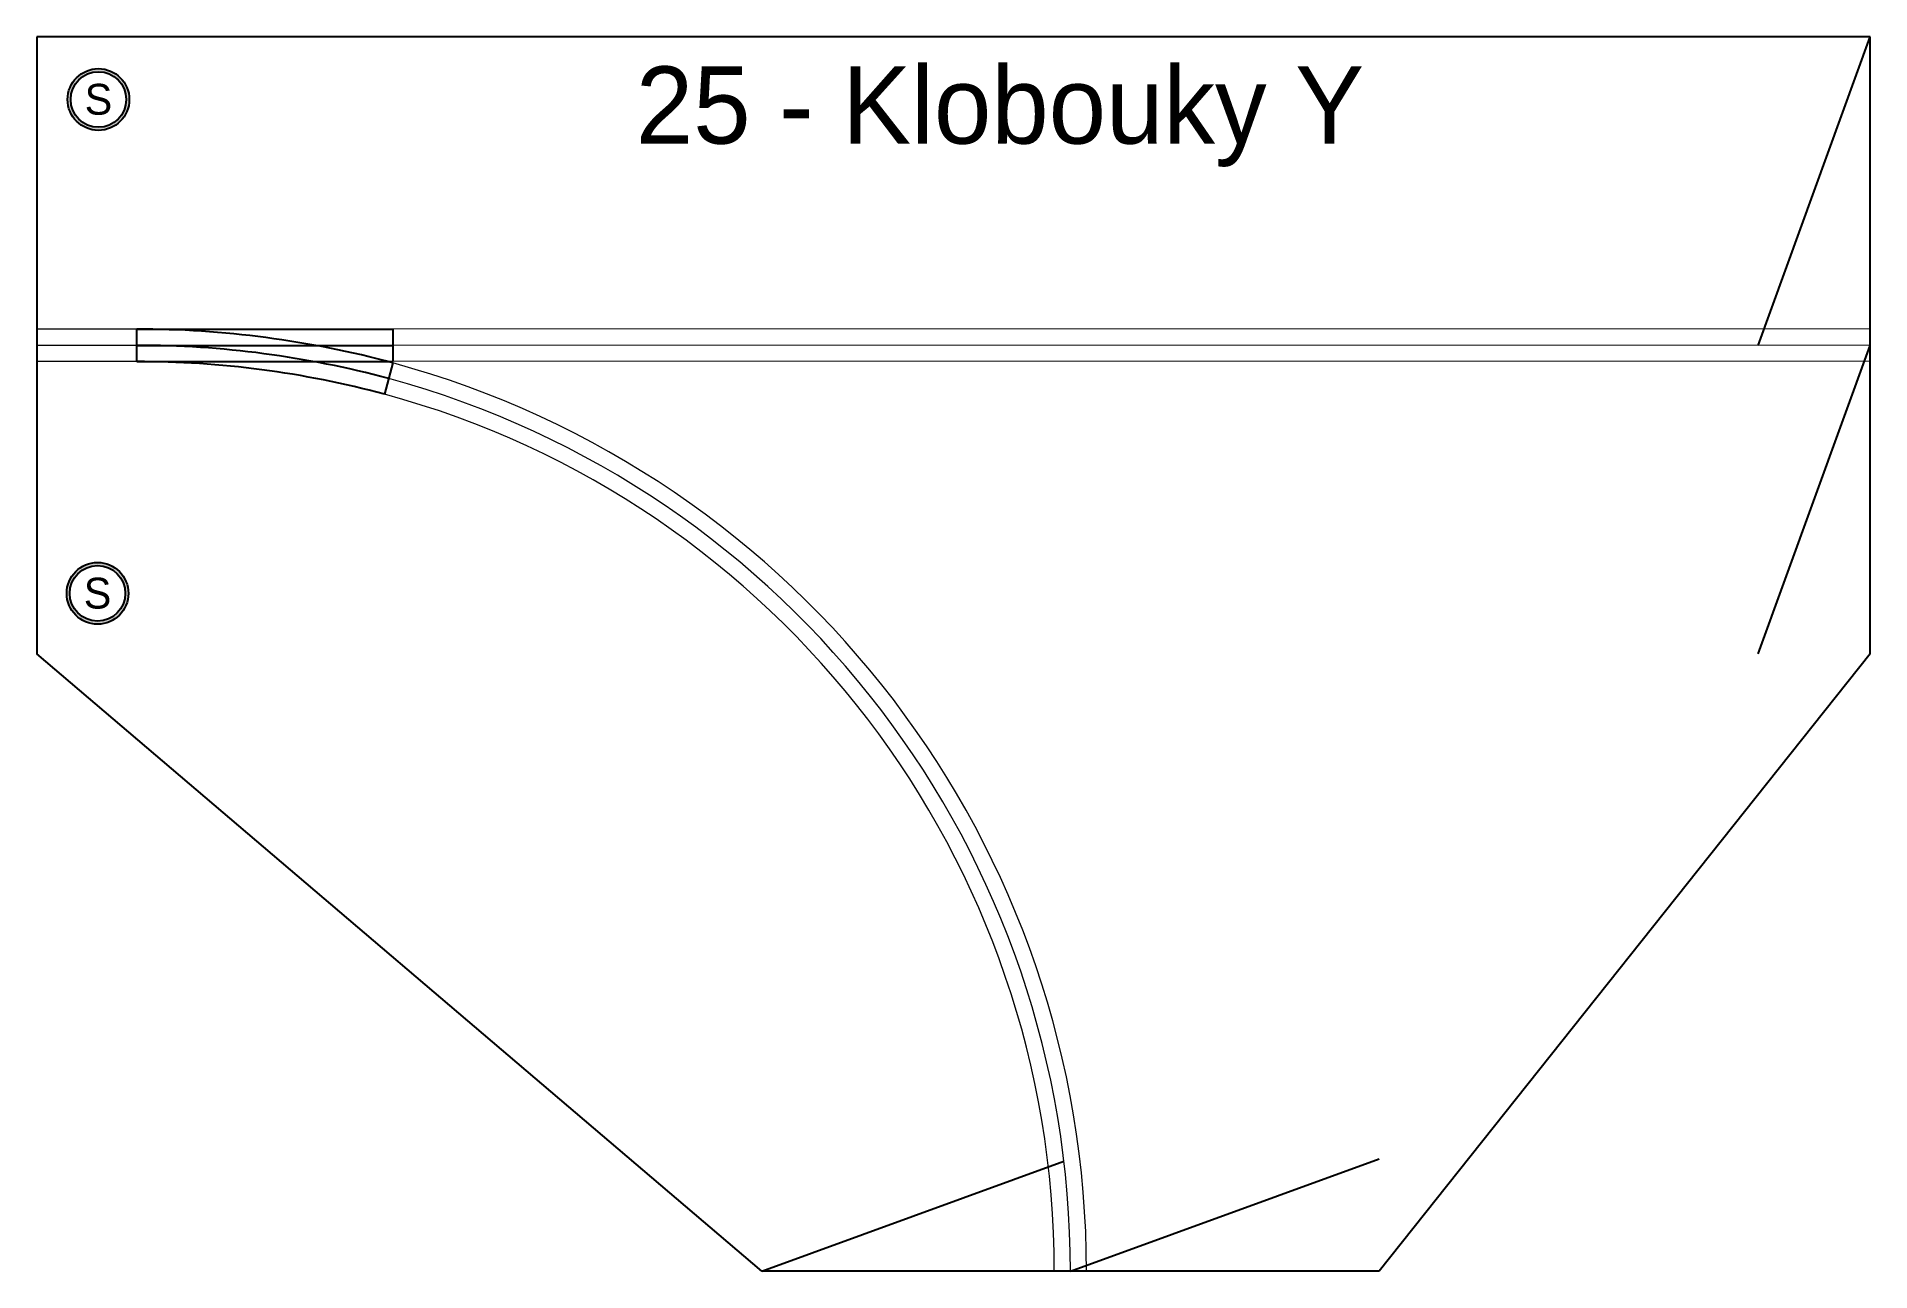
# Model space of a CAD drawing. Header units: millimetres. Extents: x 0 to 1189, y 1 to 802.
import ezdxf

# ---------------------------------------------------------------- set-up
doc = ezdxf.new("R2010")
doc.units = ezdxf.units.MM
doc.header["$LTSCALE"] = 6
doc.header["$MEASUREMENT"] = 0
doc.layers.get('0').update_dxf_attribs({"linetype": 'CONTINUOUS'})
doc.layers.add('Koleje', color=1, linetype='CONTINUOUS', lineweight=15)
for name, color, linetype in [('rozhrani', 4, 'CONTINUOUS'), ('TTmoduly', 3, 'CONTINUOUS'), ('Vyhybky', 96, 'CONTINUOUS')]:
    doc.layers.add(name, color=color, linetype=linetype)

# ---------------------------------------------------------------- blocks, each defined once
blk = doc.blocks.new('Vyhybka15DlR')
at = {"layer": 'Vyhybky'}
for p, q in [((0, 21.9), (5.4, 42.1)), ((166, 21), (0, 21)), ((0, 0), (0, 21)), ((166, 21), (166, 0)), ((166, 10.5), (0, 10.5)), ((166, 0), (0, 0))]:
    blk.add_line(p, q, dxfattribs=at)
for radius in [620.5, 631, 641.5]:
    blk.add_arc((166, 641.5), radius, 255.0001, 270.0001, dxfattribs=at)
blk = doc.blocks.new('Rozhrani_S')
at = {"layer": 'rozhrani'}
h = blk.add_hatch(color=256, dxfattribs=at)
h.dxf.hatch_style = 1
h.paths.add_polyline_path([(-20, 0, 1), (20, 0, 1)])
h.paths.add_polyline_path([(18, 0, -1), (-18, 0, -1)], flags=16)
for radius in [20, 18]:
    blk.add_circle((0, 0), radius, dxfattribs=at)
at = {"layer": 'rozhrani', "color": 2, "insert": (0, 0), "char_height": 20, "attachment_point": 5}
blk.add_mtext_dynamic_manual_height_columns('S', width=20, gutter_width=12.5, heights=[0], dxfattribs=at)

msp = doc.modelspace()

# ---------------------------------------------------------------- linework, layer by layer
at = {"layer": 'Koleje'}
for p, q in [((65, 612), (0.2, 612)), ((1188.6, 612.3), (231, 612)), ((65, 601.5), (0.2, 601.5)), ((1188.6, 601.7), (231, 601.5)), ((65, 591), (0.2, 591)), ((1188.6, 591.2), (231, 591))]:
    msp.add_line(p, q, dxfattribs=at)
for centre, radius, start, end in [((70.9, 1.8), 609.7, 359.9734, 74.7776), ((71.1, 1.9), 599.1, 359.9586, 74.7842), ((71.1, 1.9), 588.6, 359.9659, 74.7803)]:
    msp.add_arc(centre, radius, start, end, dxfattribs=at)
at = {"layer": 'rozhrani'}
for p, q in [((1115.9, 601.5), (1188.6, 801.5)), ((1115.9, 401.5), (1188.6, 601.5)), ((470.2, 1.5), (666, 72.8)), ((670.2, 1.5), (870.2, 74.3))]:
    msp.add_line(p, q, dxfattribs=at)
at = {"layer": 'TTmoduly'}
for p, q in [((1188.6, 801.5), (0.2, 801.5)), ((0.2, 801.5), (0.2, 401.5)), ((1188.6, 401.5), (1188.6, 801.5)), ((470.2, 1.5), (0.2, 401.5)), ((1188.6, 401.5), (870.2, 1.5)), ((870.2, 1.5), (470.2, 1.5))]:
    msp.add_line(p, q, dxfattribs=at)

# ---------------------------------------------------------------- block references
for p in [(40.2, 760.8), (39.6, 440.8)]:
    msp.add_blockref('Rozhrani_S', p)
at = {"layer": 'Vyhybky', "rotation": 180}
msp.add_blockref('Vyhybka15DlR', (231, 612), dxfattribs=at)

# ---------------------------------------------------------------- texts
at = {"layer": 'TTmoduly'}
msp.add_text('25 - Klobouky Y', height=50, dxfattribs=at).set_placement((388.5, 732.2))

doc.saveas('drawing.dxf')
